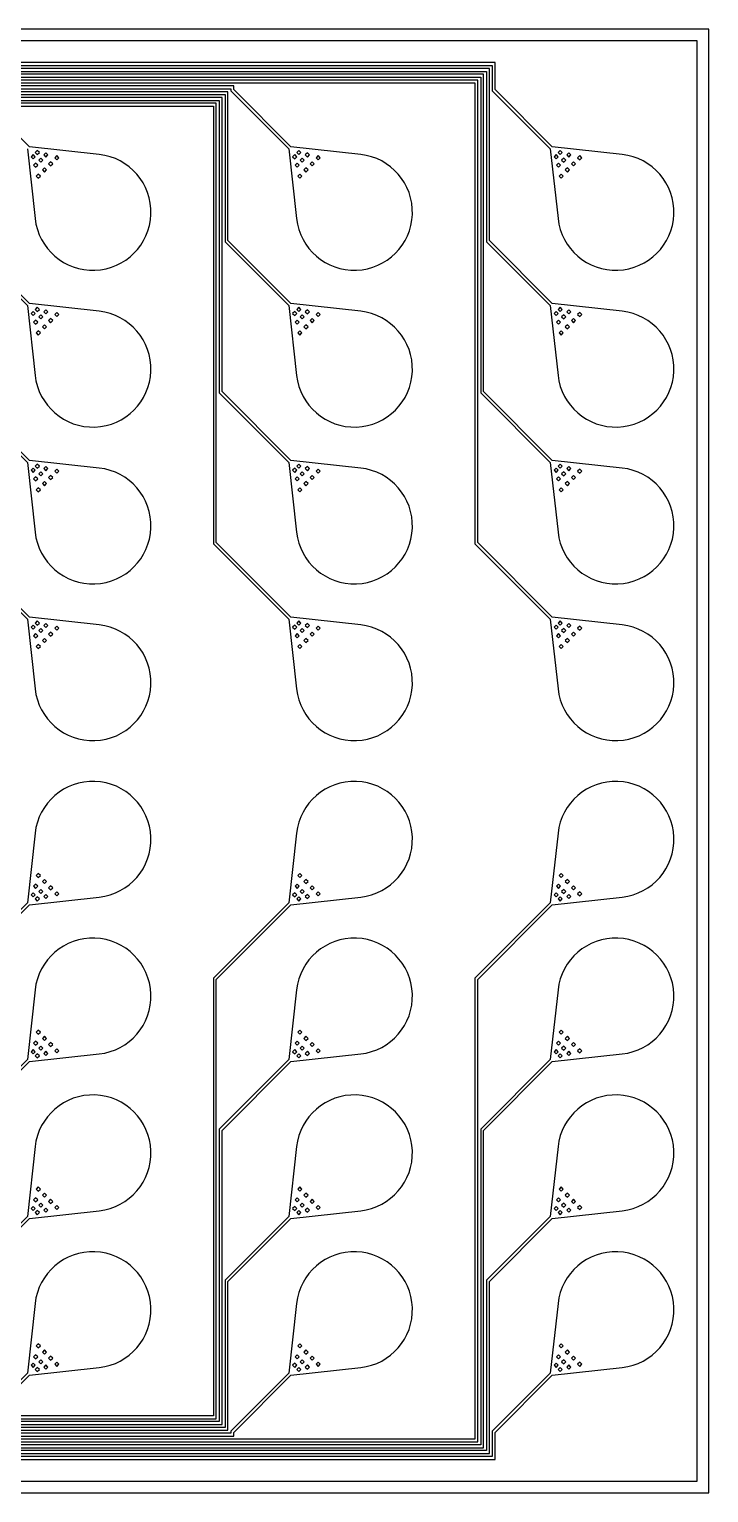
# Model space of a CAD drawing. Extents: x -37600 to 37600, y -18074 to 12600.
# Drawn here: x 25906 to 37600, y -12600 to 12600 of the extents above; entities that cross this region are included whole.
import ezdxf

# ---------------------------------------------------------------- set-up
doc = ezdxf.new("R2010")
doc.units = 13

msp = doc.modelspace()

# ---------------------------------------------------------------- linework, layer by layer
at = {"linetype": 'Continuous', "lineweight": 25}
for points in [[(37600, -12600), (37600, 12600), (-37600, 12600), (-37600, -12600)], [(37400, 12400), (-37400, 12400), (-37400, -12400), (37400, -12400)], [(25938, 10406), (25974, 10370), (26009, 10406), (25974, 10441)], [(26009, 10476), (26044, 10441), (26080, 10476), (26044, 10512)], [(26068, 10346), (26104, 10311), (26139, 10346), (26104, 10382)], [(26157, 10435), (26192, 10399), (26227, 10435), (26192, 10470)], [(26344, 10389), (26379, 10354), (26415, 10389), (26379, 10424)], [(30438, 10406), (30474, 10370), (30509, 10406), (30474, 10441)], [(30509, 10476), (30544, 10441), (30580, 10476), (30544, 10512)], [(30568, 10346), (30604, 10311), (30639, 10346), (30604, 10382)], [(30657, 10435), (30692, 10399), (30727, 10435), (30692, 10470)], [(30844, 10389), (30879, 10354), (30915, 10389), (30879, 10424)], [(34938, 10406), (34974, 10370), (35009, 10406), (34974, 10441)], [(35009, 10476), (35044, 10441), (35080, 10476), (35044, 10512)], [(35068, 10346), (35104, 10311), (35139, 10346), (35104, 10382)], [(35157, 10435), (35192, 10399), (35227, 10435), (35192, 10470)], [(35344, 10389), (35379, 10354), (35415, 10389), (35379, 10424)], [(25980, 10258), (26015, 10223), (26051, 10258), (26015, 10293)], [(26026, 10071), (26061, 10035), (26096, 10071), (26061, 10106)], [(26132, 10177), (26167, 10141), (26203, 10177), (26167, 10212)], [(26238, 10283), (26273, 10247), (26309, 10283), (26273, 10318)], [(30480, 10258), (30515, 10223), (30551, 10258), (30515, 10293)], [(30526, 10071), (30561, 10035), (30596, 10071), (30561, 10106)], [(30632, 10177), (30667, 10141), (30703, 10177), (30667, 10212)], [(30738, 10283), (30773, 10247), (30809, 10283), (30773, 10318)], [(34980, 10258), (35015, 10223), (35051, 10258), (35015, 10293)], [(35026, 10071), (35061, 10035), (35096, 10071), (35061, 10106)], [(35132, 10177), (35167, 10141), (35203, 10177), (35167, 10212)], [(35238, 10283), (35273, 10247), (35309, 10283), (35273, 10318)], [(25938, 7706), (25974, 7670), (26009, 7706), (25974, 7741)], [(25980, 7558), (26015, 7523), (26051, 7558), (26015, 7593)], [(26009, 7776), (26044, 7741), (26080, 7776), (26044, 7812)], [(26068, 7646), (26104, 7611), (26139, 7646), (26104, 7682)], [(26157, 7735), (26192, 7699), (26227, 7735), (26192, 7770)], [(26238, 7583), (26273, 7547), (26309, 7583), (26273, 7618)], [(26344, 7689), (26379, 7654), (26415, 7689), (26379, 7724)], [(30438, 7706), (30474, 7670), (30509, 7706), (30474, 7741)], [(30480, 7558), (30515, 7523), (30551, 7558), (30515, 7593)], [(30509, 7776), (30544, 7741), (30580, 7776), (30544, 7812)], [(30568, 7646), (30604, 7611), (30639, 7646), (30604, 7682)], [(30657, 7735), (30692, 7699), (30727, 7735), (30692, 7770)], [(30738, 7583), (30773, 7547), (30809, 7583), (30773, 7618)], [(30844, 7689), (30879, 7654), (30915, 7689), (30879, 7724)], [(34938, 7706), (34974, 7670), (35009, 7706), (34974, 7741)], [(34980, 7558), (35015, 7523), (35051, 7558), (35015, 7593)], [(35009, 7776), (35044, 7741), (35080, 7776), (35044, 7812)], [(35068, 7646), (35104, 7611), (35139, 7646), (35104, 7682)], [(35157, 7735), (35192, 7699), (35227, 7735), (35192, 7770)], [(35238, 7583), (35273, 7547), (35309, 7583), (35273, 7618)], [(35344, 7689), (35379, 7654), (35415, 7689), (35379, 7724)], [(26026, 7371), (26061, 7335), (26096, 7371), (26061, 7406)], [(26132, 7477), (26167, 7441), (26203, 7477), (26167, 7512)], [(30526, 7371), (30561, 7335), (30596, 7371), (30561, 7406)], [(30632, 7477), (30667, 7441), (30703, 7477), (30667, 7512)], [(35026, 7371), (35061, 7335), (35096, 7371), (35061, 7406)], [(35132, 7477), (35167, 7441), (35203, 7477), (35167, 7512)], [(25938, 5006), (25974, 4970), (26009, 5006), (25974, 5041)], [(26009, 5076), (26044, 5041), (26080, 5076), (26044, 5112)], [(26157, 5035), (26192, 4999), (26227, 5035), (26192, 5070)], [(30438, 5006), (30474, 4970), (30509, 5006), (30474, 5041)], [(30509, 5076), (30544, 5041), (30580, 5076), (30544, 5112)], [(30657, 5035), (30692, 4999), (30727, 5035), (30692, 5070)], [(34938, 5006), (34974, 4970), (35009, 5006), (34974, 5041)], [(35009, 5076), (35044, 5041), (35080, 5076), (35044, 5112)], [(35157, 5035), (35192, 4999), (35227, 5035), (35192, 5070)], [(25980, 4858), (26015, 4823), (26051, 4858), (26015, 4893)], [(26068, 4946), (26104, 4911), (26139, 4946), (26104, 4982)], [(26132, 4777), (26167, 4741), (26203, 4777), (26167, 4812)], [(26238, 4883), (26273, 4847), (26309, 4883), (26273, 4918)], [(26344, 4989), (26379, 4954), (26415, 4989), (26379, 5024)], [(30480, 4858), (30515, 4823), (30551, 4858), (30515, 4893)], [(30568, 4946), (30604, 4911), (30639, 4946), (30604, 4982)], [(30632, 4777), (30667, 4741), (30703, 4777), (30667, 4812)], [(30738, 4883), (30773, 4847), (30809, 4883), (30773, 4918)], [(30844, 4989), (30879, 4954), (30915, 4989), (30879, 5024)], [(34980, 4858), (35015, 4823), (35051, 4858), (35015, 4893)], [(35068, 4946), (35104, 4911), (35139, 4946), (35104, 4982)], [(35132, 4777), (35167, 4741), (35203, 4777), (35167, 4812)], [(35238, 4883), (35273, 4847), (35309, 4883), (35273, 4918)], [(35344, 4989), (35379, 4954), (35415, 4989), (35379, 5024)], [(26026, 4671), (26061, 4635), (26096, 4671), (26061, 4706)], [(30526, 4671), (30561, 4635), (30596, 4671), (30561, 4706)], [(35026, 4671), (35061, 4635), (35096, 4671), (35061, 4706)], [(25938, 2306), (25974, 2270), (26009, 2306), (25974, 2341)], [(26009, 2376), (26044, 2341), (26080, 2376), (26044, 2412)], [(26068, 2246), (26104, 2211), (26139, 2246), (26104, 2282)], [(26157, 2335), (26192, 2299), (26227, 2335), (26192, 2370)], [(26344, 2289), (26379, 2254), (26415, 2289), (26379, 2324)], [(30438, 2306), (30474, 2270), (30509, 2306), (30474, 2341)], [(30509, 2376), (30544, 2341), (30580, 2376), (30544, 2412)], [(30568, 2246), (30604, 2211), (30639, 2246), (30604, 2282)], [(30657, 2335), (30692, 2299), (30727, 2335), (30692, 2370)], [(30844, 2289), (30879, 2254), (30915, 2289), (30879, 2324)], [(34938, 2306), (34974, 2270), (35009, 2306), (34974, 2341)], [(35009, 2376), (35044, 2341), (35080, 2376), (35044, 2412)], [(35068, 2246), (35104, 2211), (35139, 2246), (35104, 2282)], [(35157, 2335), (35192, 2299), (35227, 2335), (35192, 2370)], [(35344, 2289), (35379, 2254), (35415, 2289), (35379, 2324)], [(25980, 2158), (26015, 2123), (26051, 2158), (26015, 2193)], [(26132, 2077), (26167, 2041), (26203, 2077), (26167, 2112)], [(26238, 2183), (26273, 2147), (26309, 2183), (26273, 2218)], [(30480, 2158), (30515, 2123), (30551, 2158), (30515, 2193)], [(30632, 2077), (30667, 2041), (30703, 2077), (30667, 2112)], [(30738, 2183), (30773, 2147), (30809, 2183), (30773, 2218)], [(34980, 2158), (35015, 2123), (35051, 2158), (35015, 2193)], [(35132, 2077), (35167, 2041), (35203, 2077), (35167, 2112)], [(35238, 2183), (35273, 2147), (35309, 2183), (35273, 2218)], [(26026, 1971), (26061, 1935), (26096, 1971), (26061, 2006)], [(30526, 1971), (30561, 1935), (30596, 1971), (30561, 2006)], [(35026, 1971), (35061, 1935), (35096, 1971), (35061, 2006)], [(26026, -1971), (26061, -2006), (26096, -1971), (26061, -1935)], [(30526, -1971), (30561, -2006), (30596, -1971), (30561, -1935)], [(35026, -1971), (35061, -2006), (35096, -1971), (35061, -1935)], [(25980, -2158), (26015, -2193), (26051, -2158), (26015, -2123)], [(26068, -2246), (26104, -2282), (26139, -2246), (26104, -2211)], [(26132, -2077), (26167, -2112), (26203, -2077), (26167, -2041)], [(26238, -2183), (26273, -2218), (26309, -2183), (26273, -2147)], [(26344, -2289), (26379, -2324), (26415, -2289), (26379, -2254)], [(30480, -2158), (30515, -2193), (30551, -2158), (30515, -2123)], [(30568, -2246), (30604, -2282), (30639, -2246), (30604, -2211)], [(30632, -2077), (30667, -2112), (30703, -2077), (30667, -2041)], [(30738, -2183), (30773, -2218), (30809, -2183), (30773, -2147)], [(30844, -2289), (30879, -2324), (30915, -2289), (30879, -2254)], [(34980, -2158), (35015, -2193), (35051, -2158), (35015, -2123)], [(35068, -2246), (35104, -2282), (35139, -2246), (35104, -2211)], [(35132, -2077), (35167, -2112), (35203, -2077), (35167, -2041)], [(35238, -2183), (35273, -2218), (35309, -2183), (35273, -2147)], [(35344, -2289), (35379, -2324), (35415, -2289), (35379, -2254)], [(25938, -2306), (25974, -2341), (26009, -2306), (25974, -2270)], [(26009, -2376), (26044, -2412), (26080, -2376), (26044, -2341)], [(26157, -2335), (26192, -2370), (26227, -2335), (26192, -2299)], [(30438, -2306), (30474, -2341), (30509, -2306), (30474, -2270)], [(30509, -2376), (30544, -2412), (30580, -2376), (30544, -2341)], [(30657, -2335), (30692, -2370), (30727, -2335), (30692, -2299)], [(34938, -2306), (34974, -2341), (35009, -2306), (34974, -2270)], [(35009, -2376), (35044, -2412), (35080, -2376), (35044, -2341)], [(35157, -2335), (35192, -2370), (35227, -2335), (35192, -2299)], [(26026, -4671), (26061, -4706), (26096, -4671), (26061, -4635)], [(26132, -4777), (26167, -4812), (26203, -4777), (26167, -4741)], [(30526, -4671), (30561, -4706), (30596, -4671), (30561, -4635)], [(30632, -4777), (30667, -4812), (30703, -4777), (30667, -4741)], [(35026, -4671), (35061, -4706), (35096, -4671), (35061, -4635)], [(35132, -4777), (35167, -4812), (35203, -4777), (35167, -4741)], [(25938, -5006), (25974, -5041), (26009, -5006), (25974, -4970)], [(25980, -4858), (26015, -4893), (26051, -4858), (26015, -4823)], [(26068, -4946), (26104, -4982), (26139, -4946), (26104, -4911)], [(26157, -5035), (26192, -5070), (26227, -5035), (26192, -4999)], [(26238, -4883), (26273, -4918), (26309, -4883), (26273, -4847)], [(26344, -4989), (26379, -5024), (26415, -4989), (26379, -4954)], [(30438, -5006), (30474, -5041), (30509, -5006), (30474, -4970)], [(30480, -4858), (30515, -4893), (30551, -4858), (30515, -4823)], [(30568, -4946), (30604, -4982), (30639, -4946), (30604, -4911)], [(30657, -5035), (30692, -5070), (30727, -5035), (30692, -4999)], [(30738, -4883), (30773, -4918), (30809, -4883), (30773, -4847)], [(30844, -4989), (30879, -5024), (30915, -4989), (30879, -4954)], [(34938, -5006), (34974, -5041), (35009, -5006), (34974, -4970)], [(34980, -4858), (35015, -4893), (35051, -4858), (35015, -4823)], [(35068, -4946), (35104, -4982), (35139, -4946), (35104, -4911)], [(35157, -5035), (35192, -5070), (35227, -5035), (35192, -4999)], [(35238, -4883), (35273, -4918), (35309, -4883), (35273, -4847)], [(35344, -4989), (35379, -5024), (35415, -4989), (35379, -4954)], [(26009, -5076), (26044, -5112), (26080, -5076), (26044, -5041)], [(30509, -5076), (30544, -5112), (30580, -5076), (30544, -5041)], [(35009, -5076), (35044, -5112), (35080, -5076), (35044, -5041)], [(26015, -7593), (26051, -7558), (26015, -7523), (25980, -7558)], [(26061, -7406), (26096, -7371), (26061, -7335), (26026, -7371)], [(26167, -7512), (26203, -7477), (26167, -7441), (26132, -7477)], [(26273, -7618), (26309, -7583), (26273, -7547), (26238, -7583)], [(30515, -7593), (30551, -7558), (30515, -7523), (30480, -7558)], [(30561, -7406), (30596, -7371), (30561, -7335), (30526, -7371)], [(30667, -7512), (30703, -7477), (30667, -7441), (30632, -7477)], [(30773, -7618), (30809, -7583), (30773, -7547), (30738, -7583)], [(34980, -7558), (35015, -7593), (35051, -7558), (35015, -7523)], [(35026, -7371), (35061, -7406), (35096, -7371), (35061, -7335)], [(35132, -7477), (35167, -7512), (35203, -7477), (35167, -7441)], [(35238, -7583), (35273, -7618), (35309, -7583), (35273, -7547)], [(25974, -7741), (26009, -7706), (25974, -7670), (25938, -7706)], [(26044, -7812), (26080, -7776), (26044, -7741), (26009, -7776)], [(26104, -7682), (26139, -7646), (26104, -7611), (26068, -7646)], [(26192, -7770), (26227, -7735), (26192, -7699), (26157, -7735)], [(26379, -7724), (26415, -7689), (26379, -7654), (26344, -7689)], [(30474, -7741), (30509, -7706), (30474, -7670), (30438, -7706)], [(30544, -7812), (30580, -7776), (30544, -7741), (30509, -7776)], [(30604, -7682), (30639, -7646), (30604, -7611), (30568, -7646)], [(30692, -7770), (30727, -7735), (30692, -7699), (30657, -7735)], [(30879, -7724), (30915, -7689), (30879, -7654), (30844, -7689)], [(34938, -7706), (34974, -7741), (35009, -7706), (34974, -7670)], [(35009, -7776), (35044, -7812), (35080, -7776), (35044, -7741)], [(35068, -7646), (35104, -7682), (35139, -7646), (35104, -7611)], [(35157, -7735), (35192, -7770), (35227, -7735), (35192, -7699)], [(35344, -7689), (35379, -7724), (35415, -7689), (35379, -7654)], [(26061, -10106), (26096, -10071), (26061, -10035), (26026, -10071)], [(30561, -10106), (30596, -10071), (30561, -10035), (30526, -10071)], [(35026, -10071), (35061, -10106), (35096, -10071), (35061, -10035)], [(26015, -10293), (26051, -10258), (26015, -10223), (25980, -10258)], [(26104, -10382), (26139, -10346), (26104, -10311), (26068, -10346)], [(26167, -10212), (26203, -10177), (26167, -10141), (26132, -10177)], [(26273, -10318), (26309, -10283), (26273, -10247), (26238, -10283)], [(30515, -10293), (30551, -10258), (30515, -10223), (30480, -10258)], [(30604, -10382), (30639, -10346), (30604, -10311), (30568, -10346)], [(30667, -10212), (30703, -10177), (30667, -10141), (30632, -10177)], [(30773, -10318), (30809, -10283), (30773, -10247), (30738, -10283)], [(34980, -10258), (35015, -10293), (35051, -10258), (35015, -10223)], [(35068, -10346), (35104, -10382), (35139, -10346), (35104, -10311)], [(35132, -10177), (35167, -10212), (35203, -10177), (35167, -10141)], [(35238, -10283), (35273, -10318), (35309, -10283), (35273, -10247)], [(25974, -10441), (26009, -10406), (25974, -10370), (25938, -10406)], [(26044, -10512), (26080, -10476), (26044, -10441), (26009, -10476)], [(26192, -10470), (26227, -10435), (26192, -10399), (26157, -10435)], [(26379, -10424), (26415, -10389), (26379, -10354), (26344, -10389)], [(30474, -10441), (30509, -10406), (30474, -10370), (30438, -10406)], [(30544, -10512), (30580, -10476), (30544, -10441), (30509, -10476)], [(30692, -10470), (30727, -10435), (30692, -10399), (30657, -10435)], [(30879, -10424), (30915, -10389), (30879, -10354), (30844, -10389)], [(34938, -10406), (34974, -10441), (35009, -10406), (34974, -10370)], [(35009, -10476), (35044, -10512), (35080, -10476), (35044, -10441)], [(35157, -10435), (35192, -10470), (35227, -10435), (35192, -10399)], [(35344, -10389), (35379, -10424), (35415, -10389), (35379, -10354)]]:
    msp.add_lwpolyline(points, close=True, dxfattribs=at)
for points in [[(7225, -8425), (14394, -8425), (14394, 11875), (33775, 11875), (33775, 8940), (34873, 7842), (35006, 6640, 2.081666), (36110, 7744), (34908, 7877), (33825, 8960), (33825, 11925), (14344, 11925), (14344, -8375), (7275, -8375), (7275, 11925), (-1775, 11925), (-1775, -8375), (-3725, -8375), (-3725, 11925)], [(-1825, 11975), (7325, 11975), (7325, -8325), (14294, -8325), (14294, 11975), (33875, 11975), (33875, 11540), (34873, 10542), (35006, 9340, 2.081666), (36110, 10444), (34908, 10577), (33925, 11560), (33925, 12025), (14244, 12025), (14244, -8275), (7375, -8275), (7375, 12025), (-1875, 12025)], [(14494, -8525), (14494, 11775), (33675, 11775), (33675, 6340), (34873, 5142), (35006, 3940, 2.081666), (36110, 5044), (34908, 5177), (33725, 6360), (33725, 11825), (14444, 11825), (14444, -8475), (7175, -8475), (7175, 11825), (-1675, 11825), (-1675, -8475), (-3825, -8475), (-3825, 11825), (-33725, 11825), (-33725, 6360), (-34908, 5177)], [(-1525, 11675), (7025, 11675), (7025, -8625), (14594, -8625), (14594, 11675), (33575, 11675), (33575, 3740), (34873, 2442), (35006, 1240, 2.081666), (36110, 2344), (34908, 2477), (33625, 3760), (33625, 11725), (14544, 11725), (14544, -8575), (7075, -8575), (7075, 11725), (-1575, 11725)], [(-1425, 11575), (6925, 11575), (6925, -8725), (14694, -8725), (14694, 11575), (29375, 11575), (29375, 11540), (30373, 10542), (30506, 9340, 2.081666), (31610, 10444), (30408, 10577), (29425, 11560), (29425, 11625), (14644, 11625), (14644, -8675), (6975, -8675), (6975, 11625), (-1475, 11625)], [(-1325, 11475), (6825, 11475), (6825, -8825), (14794, -8825), (14794, 11475), (29275, 11475), (29275, 8940), (30373, 7842), (30506, 6640, 2.081666), (31610, 7744), (30408, 7877), (29325, 8960), (29325, 11525), (14744, 11525), (14744, -8775), (6875, -8775), (6875, 11525), (-1375, 11525)], [(-1225, 11375), (6725, 11375), (6725, -8925), (14894, -8925), (14894, 11375), (29175, 11375), (29175, 6340), (30373, 5142), (30506, 3940, 2.081666), (31610, 5044), (30408, 5177), (29225, 6360), (29225, 11425), (14844, 11425), (14844, -8875), (6775, -8875), (6775, 11425), (-1275, 11425)], [(-1125, 11275), (6625, 11275), (6625, -9025), (14994, -9025), (14994, 11275), (29075, 11275), (29075, 3740), (30373, 2442), (30506, 1240, 2.081666), (31610, 2344), (30408, 2477), (29125, 3760), (29125, 11325), (14944, 11325), (14944, -8975), (6675, -8975), (6675, 11325), (-1175, 11325)], [(-925, 11075), (6425, 11075), (6425, -9225), (15194, -9225), (15194, 11075), (24775, 11075), (24775, 8940), (25873, 7842), (26006, 6640, 2.081666), (27110, 7744), (25908, 7877), (24825, 8960), (24825, 11125), (15144, 11125), (15144, -9175), (6475, -9175), (6475, 11125), (-975, 11125)], [(25873, 10542), (26006, 9340, 2.081666), (27110, 10444), (25908, 10577), (25260, 11225), (15044, 11225), (15044, -9075), (6575, -9075)], [(-825, 10975), (6325, 10975), (6325, -9325), (15294, -9325), (15294, 10975), (24675, 10975), (24675, 6340), (25873, 5142), (26006, 3940, 2.081666), (27110, 5044), (25908, 5177), (24725, 6360), (24725, 11025), (15244, 11025), (15244, -9275), (6375, -9275), (6375, 11025), (-875, 11025)], [(-725, 10875), (6225, 10875), (6225, -9425), (15394, -9425), (15394, 10875), (24575, 10875), (24575, 3740), (25873, 2442), (26006, 1240, 2.081666), (27110, 2344), (25908, 2477), (24625, 3760), (24625, 10925), (15344, 10925), (15344, -9375), (6275, -9375), (6275, 10925), (-775, 10925)], [(-6475, -11125), (975, -11125), (975, 9175), (4525, 9175), (4525, -11125), (24825, -11125), (24825, -8960), (25908, -7877), (27110, -7744, 2.081666), (26006, -6640), (25873, -7842), (24775, -8940), (24775, -11075), (4575, -11075), (4575, 9225), (925, 9225), (925, -11075)], [(1075, -11225), (1075, 9075), (4425, 9075), (4425, -11225), (25260, -11225), (25908, -10577), (27110, -10444, 2.081666), (26006, -9340), (25873, -10542), (25240, -11175), (4475, -11175), (4475, 9125), (1025, 9125), (1025, -11175)], [(-6675, -11325), (1175, -11325), (1175, 8975), (4325, 8975), (4325, -11325), (29125, -11325), (29125, -3760), (30408, -2477), (31610, -2344, 2.081666), (30506, -1240), (30373, -2442), (29075, -3740), (29075, -11275), (4375, -11275), (4375, 9025), (1125, 9025), (1125, -11275)], [(3925, -11725), (33625, -11725), (33625, -3760), (34908, -2477), (36110, -2344, 2.081666), (35006, -1240), (34873, -2442), (33575, -3740), (33575, -11675), (3975, -11675)], [(4725, -10925), (24625, -10925), (24625, -3760), (25908, -2477), (27110, -2344, 2.081666), (26006, -1240), (25873, -2442), (24575, -3740), (24575, -10875), (4775, -10875)], [(3825, -11825), (33725, -11825), (33725, -6360), (34908, -5177), (36110, -5044, 2.081666), (35006, -3940), (34873, -5142), (33675, -6340), (33675, -11775), (3875, -11775)], [(4225, -11425), (29225, -11425), (29225, -6360), (30408, -5177), (31610, -5044, 2.081666), (30506, -3940), (30373, -5142), (29175, -6340), (29175, -11375), (4275, -11375)], [(4625, -11025), (24725, -11025), (24725, -6360), (25908, -5177), (27110, -5044, 2.081666), (26006, -3940), (25873, -5142), (24675, -6340), (24675, -10975), (4675, -10975)], [(3725, -11925), (33825, -11925), (33825, -8960), (34908, -7877), (36110, -7744, 2.081666), (35006, -6640), (34873, -7842), (33775, -8940), (33775, -11875), (3775, -11875)], [(4125, -11525), (29325, -11525), (29325, -8960), (30408, -7877), (31610, -7744, 2.081666), (30506, -6640), (30373, -7842), (29275, -8940), (29275, -11475), (4175, -11475)], [(3625, -12025), (33925, -12025), (33925, -11560), (34908, -10577), (36110, -10444, 2.081666), (35006, -9340), (34873, -10542), (33875, -11540), (33875, -11975), (3675, -11975)], [(4025, -11625), (29425, -11625), (29425, -11560), (30408, -10577), (31610, -10444, 2.081666), (30506, -9340), (30373, -10542), (29375, -11540), (29375, -11575), (4075, -11575)]]:
    msp.add_lwpolyline(points, format="xyb", dxfattribs=at)

doc.saveas('drawing.dxf')
